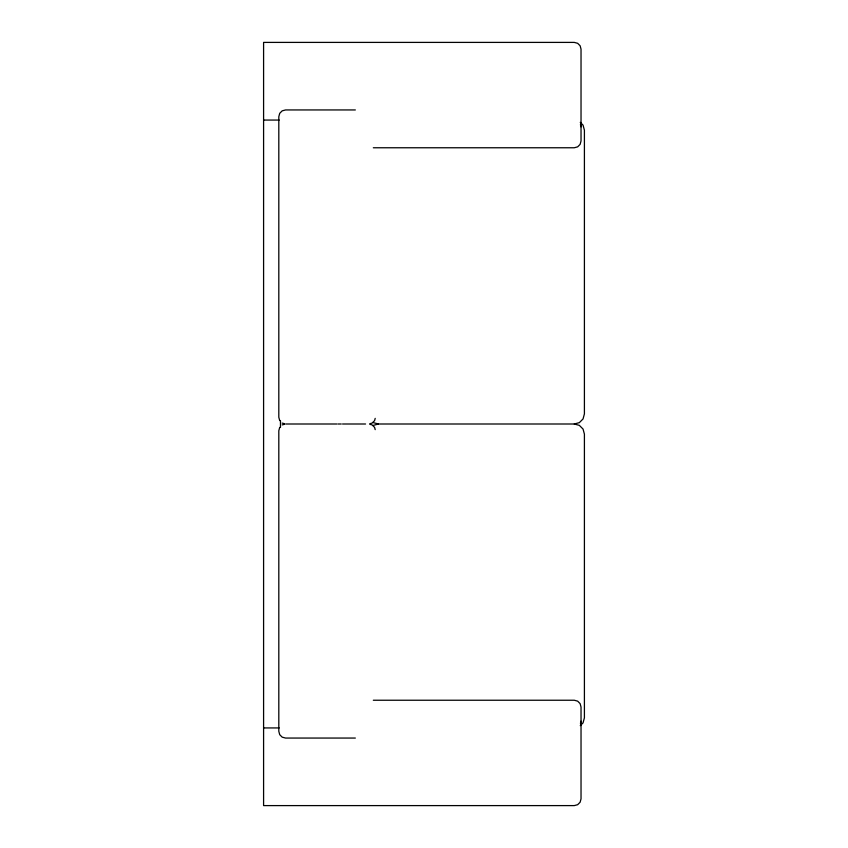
<?xml version="1.0" encoding="UTF-8"?>
<svg xmlns="http://www.w3.org/2000/svg" width="848" height="848" viewBox="0 0 848 848"><rect width="100%" height="100%" fill="white"/><g stroke="black" fill="none" stroke-linecap="round" stroke-linejoin="round"><path stroke-width="1.27" d="M279.723 427.381L278.812 430.752L278.812 731.305L279.723 734.686L282.193 737.156L285.575 738.057L355.344 738.057M375.198 418.371L374.593 420.619L372.113 423.099L369.866 423.703M580.424 723.429L581.028 721.171M580.265 725.644L583.053 722.867L584.41 717.8L584.41 434.134L583.053 429.067L579.343 425.357L574.276 424L378.409 424L373.343 425.357M282.193 424.901L284.451 424.297M574.276 424L579.343 422.643L583.053 418.933L584.41 413.866L584.41 130.2L583.053 125.133L580.265 122.356M355.344 109.943L285.575 109.943L282.193 110.844L279.723 113.314L278.812 116.695L278.812 417.248L279.723 420.619M263.59 120.066L279.183 120.066M373.321 147.764L574.276 147.764L577.658 146.852L580.127 144.361L581.028 140.948L581.028 49.152L580.127 45.781L577.658 43.301L574.276 42.4L263.59 42.4L263.59 805.6L574.276 805.6L577.658 804.699L580.127 802.219L581.028 798.848L581.028 707.052L580.127 703.639L577.658 701.148L574.276 700.236L373.321 700.236M285.606 424L336.868 424M337.97 424L341.278 424M342.55 424L365.573 424M263.59 727.934L279.183 727.934M373.343 422.643L378.409 424M369.866 424.297L372.113 424.901L374.593 427.381L375.198 429.629M282.193 423.099L284.451 423.703M580.424 124.571L581.028 126.829M280.476 420.693L280.476 427.307"/></g></svg>
